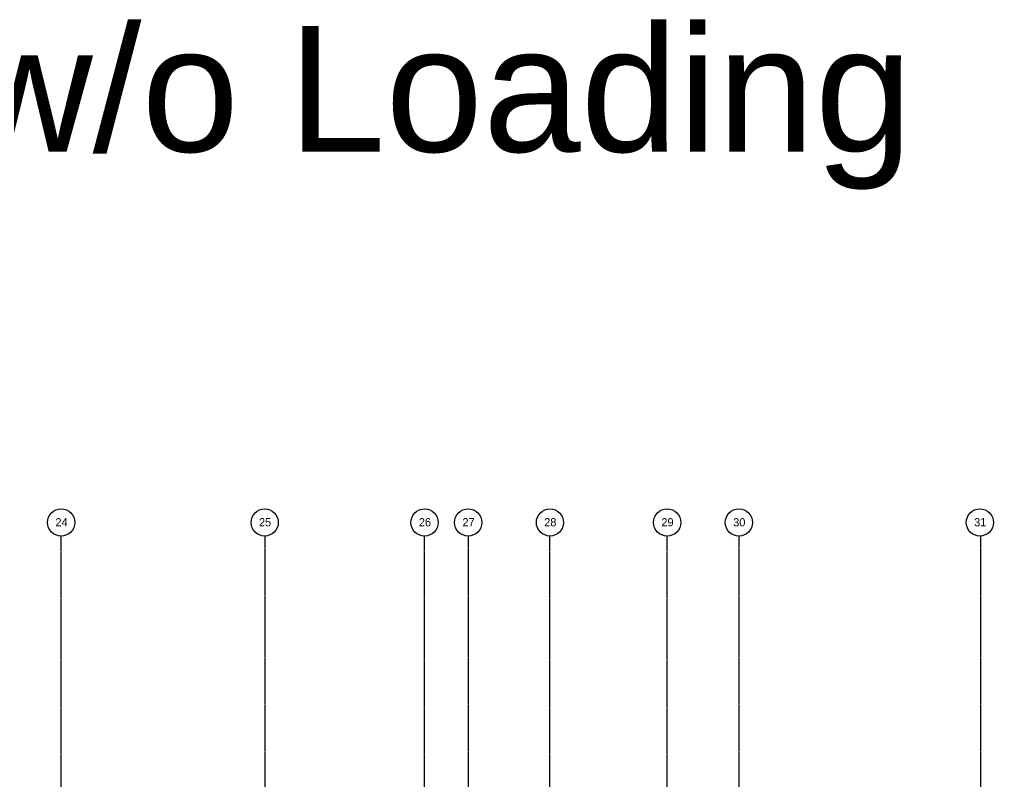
# Model space of a CAD drawing. Header units: inches. Extents: x -6955 to 13123, y -1334 to 3701.
# Drawn here: x 2516 to 3588, y 2862 to 3701 of the extents above; entities that cross this region are included whole.
import ezdxf
from ezdxf.enums import TextEntityAlignment as Align

# ---------------------------------------------------------------- set-up
doc = ezdxf.new("R2010")
doc.units = ezdxf.units.IN
doc.header["$MEASUREMENT"] = 0
doc.linetypes.add('CENTER2', pattern=[1.125, 0.75, -0.125, 0.125, -0.125])
doc.layers.add('A-ANNO-NPLT', color=151, linetype='Continuous', plot=False)
doc.layers.add('A-Grid(SmallScale)', color=11, linetype='CENTER2')
doc.layers.add('S-Grid-Iden', color=7, linetype='Continuous')
doc.styles.add('Arial_1', font='arial.ttf', dxfattribs={"height": 0.092206})

# ---------------------------------------------------------------- blocks, each defined once
blk = doc.blocks.new('Column Bubble')
blk.add_circle((-0.004, -0.002), 0.156)
blk.add_attdef('XX', text='', height=0.0938).set_placement((0, 0), align=Align.MIDDLE_CENTER)

msp = doc.modelspace()

# ---------------------------------------------------------------- linework, layer by layer
at = {"layer": 'A-Grid(SmallScale)'}
for p, q in [((2561.5897, 1223.6428), (2561.5897, 3132.3201)), ((2785.5897, 3132.3201), (2785.5897, 1223.6428)), ((2961.5897, 1223.6428), (2961.5897, 3132.3201)), ((3009.5897, 3132.3201), (3009.5897, 1223.6428)), ((3099.5897, 1223.6428), (3099.5897, 3132.3201)), ((3228.5897, 1223.6428), (3228.5897, 3132.3201)), ((3307.5897, 3132.3201), (3307.5897, 1223.6428)), ((3573.5897, 3132.3201), (3573.5897, 1223.6428))]:
    msp.add_line(p, q, dxfattribs=at)

# ---------------------------------------------------------------- block references
at = {"layer": 'S-Grid-Iden', "xscale": 96, "yscale": 96, "zscale": 96}
for p, values in [((2561.995, 3147.5541), {'XX': '24'}), ((2785.995, 3147.5541), {'XX': '25'}), ((2961.995, 3147.5541), {'XX': '26'}), ((3009.995, 3147.5541), {'XX': '27'}), ((3099.995, 3147.5541), {'XX': '28'}), ((3228.995, 3147.5541), {'XX': '29'}), ((3307.995, 3147.5541), {'XX': '30'}), ((3573.245, 3147.5541), {'XX': '31'})]:
    msp.add_blockref('Column Bubble', p, dxfattribs=at).add_auto_attribs(values)

# ---------------------------------------------------------------- texts
at = {"layer": 'A-ANNO-NPLT', "insert": (1898.4471, 3603.7431), "char_height": 138.300675, "width": 3995.904705, "attachment_point": 5, "style": 'Arial_1'}
msp.add_mtext('Second Level Floor Plan w/o Loading', dxfattribs=at)

doc.saveas('drawing.dxf')
